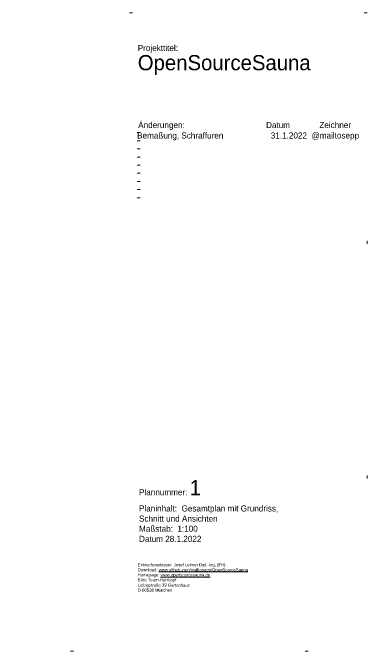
# Model space of a CAD drawing. Header units: metres. Extents: x -25.1 to 34.9, y -13.8 to 7.2.
# Drawn here: x 23.21 to 34.87, y -13.83 to 7.17 of the extents above; entities that cross this region are included whole.
import ezdxf

# ---------------------------------------------------------------- set-up
doc = ezdxf.new("R2010")
doc.units = ezdxf.units.M
doc.header["$LTSCALE"] = 2.54
doc.linetypes.add('ACAD_ISO07W100', pattern=[3, 0, -3])
doc.linetypes.add('Dash Style-5', pattern=[0.041656, 0.013885, -0.027771])
doc.layers.add('Linie ... Line-Plankopf', color=7, linetype='ACAD_ISO07W100', lineweight=5, true_color=0x000000)
doc.layers.add('Linie ... Linie-Verdeckt', color=7, linetype='Dash Style-5', lineweight=5, true_color=0x000000)
doc.styles.add('textstyle11', font='')
doc.styles.add('textstyle12', font='')
doc.styles.add('textstyle13', font='')
doc.styles.add('textstyle14', font='')
doc.styles.add('textstyle60', font='')
doc.styles.get('textstyle11').set_extended_font_data('Futura Lt BT')
doc.styles.get('textstyle12').set_extended_font_data('Futura Lt BT')
doc.styles.get('textstyle13').set_extended_font_data('Futura Lt BT')
doc.styles.get('textstyle14').set_extended_font_data('Futura Lt BT')
doc.styles.get('textstyle60').set_extended_font_data('Futura Lt BT')

# ---------------------------------------------------------------- blocks, each defined once
blk = doc.blocks.new('Plankopf A4 hoch')
at = {"layer": 'Linie ... Line-Plankopf'}
for p, q in [((0, -2.673), (7.527, -2.673)), ((0, -2.941), (7.527, -2.941)), ((0, -3.209), (7.527, -3.209)), ((0, -3.477), (7.527, -3.477)), ((0, -3.745), (7.527, -3.745)), ((0, -4.013), (7.527, -4.013)), ((0, -4.281), (7.527, -4.281)), ((0, -4.548), (7.527, -4.548)), ((0, -4.816), (7.527, -4.816))]:
    blk.add_line(p, q, dxfattribs=at)
at = {"layer": 'Linie ... Linie-Verdeckt', "char_height": 0.3, "attachment_point": 1}
for s, insert, style in [('\\H0.2;Projekttitel: \\P\\H0.499999;OpenSourceSauna', (0.022, 0.21), 'textstyle14'), ('\\H0.2;Änderungen:                                    Datum             Zeichner', (0.036, -2.325), 'textstyle12'), ('\\H0.2;Plannummer:\\~\\H0.5;1\\H0.2;\\PPlaninhalt: \\~Gesamtplan mit Grundriss, \\PSchnitt und Ansichten\\PMaßstab: \\~1:100\\PDatum\\~28.1.2022', (0.063, -14.102), 'textstyle13'), ('\\H0.1;Entwurfsverfasser: Josef Lehner Dipl.-Ing. (FH)\\PDownload: \\c14313472;\\Lwww.github.com/mailtosepp/OpenSourceSauna\\P\\c0;\\lHomepage: \\c14313472;\\Lwww.opensourcesauna.de\\P\\c0;\\lBüro Team-Holzkopf\\PLiebigstraße 39 \\fFutura Lt BT|b0|i1|c0|p0;Gartenhaus\\P\\fFutura Lt BT|b0|i0|c0|p0;D-80538 München ', (0.021, -16.838), 'textstyle11')]:
    blk.add_mtext(s, dxfattribs=dict(at, insert=insert, style=style))

msp = doc.modelspace()

# ---------------------------------------------------------------- linework, layer by layer
at = {"layer": 'Linie ... Line-Plankopf', "flags": 128}
msp.add_lwpolyline([(34.87, 7.168), (-25.13, 7.168), (-25.13, -13.832), (34.87, -13.832)], close=True, dxfattribs=at)

# ---------------------------------------------------------------- block references
at = {"layer": 'Linie ... Line-Plankopf'}
msp.add_blockref('Plankopf A4 hoch', (27.3, 5.9), dxfattribs=at)

# ---------------------------------------------------------------- texts
at = {"layer": 'Linie ... Linie-Verdeckt', "insert": (27.299, 3.232), "char_height": 0.3, "attachment_point": 1, "style": 'textstyle60'}
msp.add_mtext('\\H0.2;Bemaßung, Schraffuren                     31.1.2022  @mailtosepp', dxfattribs=at)

doc.saveas('drawing.dxf')
